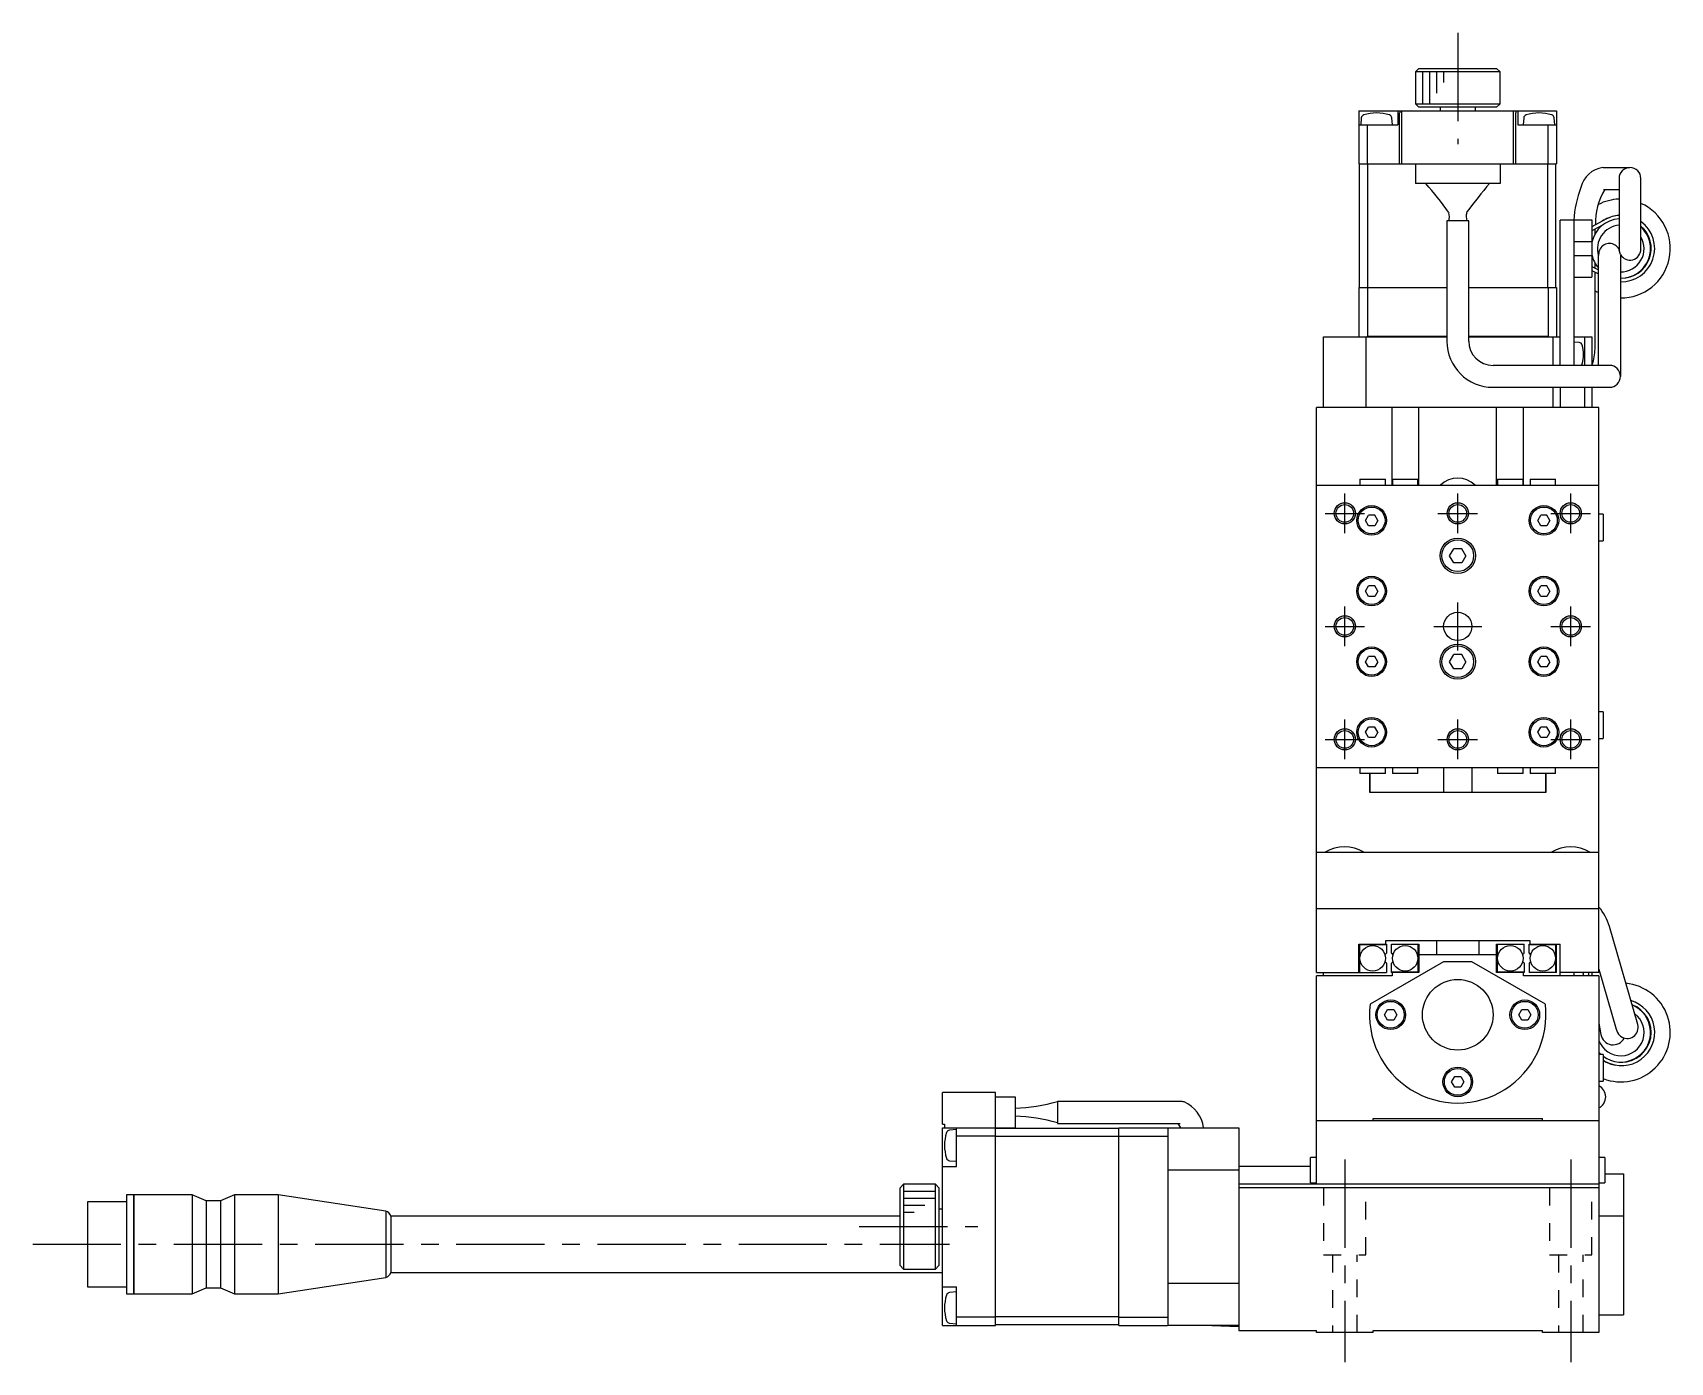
# Model space of a CAD drawing. Extents: x -558 to 420, y 17 to 700.
# Drawn here: x -318.3 to -86.4, y 272.7 to 461 of the extents above; entities that cross this region are included whole.
import ezdxf

# ---------------------------------------------------------------- set-up
doc = ezdxf.new("R2010")
doc.units = 0
doc.header["$LTSCALE"] = 10
doc.linetypes.add('CENTER', pattern=[2, 1.25, -0.25, 0.25, -0.25])
doc.linetypes.add('DOT', pattern=[0.5, 0.25, -0.25])
doc.layers.add('1', color=7, linetype='CONTINUOUS')

msp = doc.modelspace()

# ---------------------------------------------------------------- linework, layer by layer
at = {"layer": '1', "color": 4, "linetype": 'CENTER'}
for p, q in [((-116.455014, 460.99338), (-116.455014, 445.213519)), ((-132.455014, 390.141242), (-132.455014, 395.741242)), ((-116.455014, 390.141242), (-116.455014, 395.741242)), ((-100.455014, 390.141242), (-100.455014, 395.741242)), ((-135.255014, 392.941242), (-129.655014, 392.941242)), ((-119.255014, 392.941242), (-113.655014, 392.941242)), ((-103.255014, 392.941242), (-97.655014, 392.941242)), ((-132.455014, 374.141242), (-132.455014, 379.741242)), ((-116.455014, 373.541242), (-116.455014, 380.341242)), ((-100.455014, 374.141242), (-100.455014, 379.741242)), ((-135.255014, 376.941242), (-129.655014, 376.941242)), ((-119.855014, 376.941242), (-113.055014, 376.941242)), ((-103.255014, 376.941242), (-97.655014, 376.941242)), ((-132.455014, 358.141242), (-132.455014, 363.741242)), ((-116.455014, 358.141242), (-116.455014, 363.741242)), ((-100.455014, 358.141242), (-100.455014, 363.741242)), ((-135.255014, 360.941242), (-129.655014, 360.941242)), ((-119.255014, 360.941242), (-113.655014, 360.941242)), ((-103.255014, 360.941242), (-97.655014, 360.941242)), ((-132.455014, 301.441242), (-132.455014, 272.743409)), ((-100.455014, 301.441242), (-100.455014, 272.743409)), ((-201.253865, 291.941242), (-184.422014, 291.941242)), ((-318.310524, 289.441242), (-188.447909, 289.441242))]:
    msp.add_line(p, q, dxfattribs=at)
at = {"layer": '1', "color": 7, "linetype": 'CONTINUOUS'}
for p, q in [((-121.955014, 455.941242), (-122.455014, 455.441242)), ((-110.455014, 455.441242), (-122.455014, 455.441242)), ((-122.455014, 455.441242), (-122.455014, 450.941242)), ((-121.955014, 455.941242), (-110.955014, 455.941242)), ((-110.455014, 455.441242), (-110.955014, 455.941242)), ((-110.455014, 450.941242), (-110.455014, 455.441242)), ((-122.455014, 450.941242), (-110.455014, 450.941242)), ((-122.455014, 450.941242), (-121.955014, 450.441242)), ((-110.955014, 450.441242), (-121.955014, 450.441242)), ((-118.955014, 450.441242), (-118.955014, 449.941242)), ((-113.955014, 449.941242), (-113.955014, 450.441242)), ((-110.955014, 450.441242), (-110.455014, 450.941242)), ((-130.455014, 449.941242), (-102.455014, 449.941242)), ((-130.455014, 449.941242), (-130.455014, 442.441242)), ((-130.455014, 447.941242), (-124.955014, 447.941242)), ((-130.118813, 448.926522), (-130.205014, 447.941242)), ((-129.255014, 442.441242), (-129.255014, 447.941242)), ((-125.705014, 447.941242), (-125.791215, 448.926522)), ((-124.955014, 449.941242), (-124.955014, 447.941242)), ((-124.705014, 442.441242), (-124.705014, 449.641242)), ((-124.670051, 449.641242), (-124.705014, 449.641242)), ((-124.670051, 449.941242), (-124.670051, 449.641242)), ((-124.35538, 442.441242), (-124.35538, 449.941242)), ((-108.554648, 442.441242), (-108.554648, 449.941242)), ((-108.239977, 449.941242), (-108.239977, 449.641242)), ((-108.205014, 449.641242), (-108.239977, 449.641242)), ((-108.205014, 442.441242), (-108.205014, 449.641242)), ((-107.955014, 449.941242), (-107.955014, 447.941242)), ((-107.955014, 447.941242), (-102.455014, 447.941242)), ((-107.118813, 448.926522), (-107.205014, 447.941242)), ((-103.655014, 442.441242), (-103.655014, 447.941242)), ((-102.705014, 447.941242), (-102.791215, 448.926522)), ((-102.455014, 449.941242), (-102.455014, 442.441242)), ((-130.455014, 442.441242), (-102.455014, 442.441242)), ((-130.355014, 424.941242), (-130.355014, 442.441242)), ((-129.213593, 424.941242), (-129.213593, 442.441242)), ((-122.455014, 442.441242), (-122.455014, 439.641242)), ((-110.455014, 442.441242), (-110.455014, 439.641242)), ((-103.696435, 424.941242), (-103.696435, 442.441242)), ((-102.555014, 424.941242), (-102.555014, 442.441242)), ((-95.837643, 441.90722), (-92.06455, 441.90722)), ((-110.455014, 439.641242), (-122.455014, 439.641242)), ((-95.826772, 438.80722), (-93.61455, 438.80722)), ((-93.61455, 440.35722), (-93.61455, 430.35722)), ((-90.51455, 430.35722), (-90.51455, 440.35722)), ((-114.905014, 434.341242), (-118.005014, 434.341242)), ((-118.005014, 434.341242), (-118.005014, 417.341242)), ((-117.75066, 435.580621), (-117.708474, 435.475604)), ((-115.189032, 435.515015), (-115.107463, 435.663576)), ((-114.905014, 417.341242), (-114.905014, 434.341242)), ((-99.955014, 434.441242), (-101.955014, 434.441242)), ((-101.955014, 413.891242), (-101.955014, 434.441242)), ((-99.955014, 434.491242), (-97.455014, 434.491242)), ((-99.955014, 413.891242), (-99.955014, 434.491242)), ((-95.46153, 434.591096), (-97.455014, 433.531142)), ((-97.455014, 434.491242), (-97.455014, 426.391242)), ((-95.857674, 433.814178), (-97.455014, 432.964857)), ((-99.955014, 431.441242), (-97.455014, 431.441242)), ((-97.012425, 432.506066), (-96.996248, 433.209432)), ((-99.955014, 429.441242), (-97.455014, 429.441242)), ((-96.505014, 413.891242), (-96.505014, 429.561006)), ((-93.413812, 429.594335), (-93.609573, 430.23311)), ((-93.405014, 429.561006), (-93.405014, 412.341242)), ((-97.455014, 427.917628), (-96.505014, 427.412504)), ((-97.455014, 427.351343), (-96.505014, 426.846219)), ((-97.012933, 427.682569), (-97.012933, 428.377355)), ((-97.012933, 416.238855), (-97.012933, 427.116284)), ((-130.455014, 424.941242), (-130.455014, 417.941242)), ((-130.455014, 424.941242), (-118.005014, 424.941242)), ((-129.255014, 424.941242), (-129.255014, 418.041242)), ((-114.905014, 424.941242), (-102.455014, 424.941242)), ((-103.655014, 424.941242), (-103.655014, 418.041242)), ((-102.455014, 424.941242), (-102.455014, 417.941242)), ((-99.955014, 426.391242), (-97.455014, 426.391242)), ((-135.455014, 407.941242), (-135.455014, 417.941242)), ((-135.455014, 417.941242), (-118.005014, 417.941242)), ((-129.455014, 417.941242), (-129.455014, 407.941242)), ((-129.355014, 417.941242), (-129.255014, 418.041242)), ((-129.255014, 418.041242), (-118.005014, 418.041242)), ((-114.905014, 418.041242), (-103.655014, 418.041242)), ((-114.905014, 417.941242), (-101.955014, 417.941242)), ((-103.655014, 418.041242), (-103.555014, 417.941242)), ((-102.955014, 413.891242), (-102.955014, 417.941242)), ((-99.955014, 417.941242), (-97.455014, 417.941242)), ((-98.455014, 413.891242), (-98.455014, 417.941242)), ((-97.455014, 417.941242), (-97.455014, 413.891242)), ((-99.272227, 417.131506), (-99.955014, 417.191242)), ((-94.955014, 413.891242), (-111.455014, 413.891242)), ((-97.447029, 413.891242), (-97.407946, 413.998623)), ((-111.455014, 410.791242), (-94.955014, 410.791242)), ((-102.955014, 407.941242), (-102.955014, 410.791242)), ((-101.955014, 410.791242), (-101.955014, 407.941242)), ((-98.455014, 407.941242), (-98.455014, 410.791242)), ((-97.455014, 410.791242), (-97.455014, 407.941242)), ((-136.455014, 327.941242), (-136.455014, 407.941242)), ((-96.455014, 407.941242), (-136.455014, 407.941242)), ((-125.755014, 396.941242), (-125.755014, 407.941242)), ((-121.955014, 396.941242), (-121.955014, 407.941242)), ((-110.955014, 396.941242), (-110.955014, 407.941242)), ((-107.155014, 396.941242), (-107.155014, 407.941242)), ((-96.455014, 327.941242), (-96.455014, 407.941242)), ((-136.455014, 396.941242), (-96.455014, 396.941242)), ((-130.305014, 397.791242), (-130.305014, 396.941242)), ((-130.305014, 397.791242), (-126.705014, 397.791242)), ((-126.705014, 396.941242), (-126.705014, 397.791242)), ((-125.705014, 397.791242), (-122.105014, 397.791242)), ((-125.705014, 397.791242), (-125.705014, 396.941242)), ((-122.105014, 396.941242), (-122.105014, 397.791242)), ((-110.805014, 397.791242), (-107.205014, 397.791242)), ((-110.805014, 397.791242), (-110.805014, 396.941242)), ((-107.205014, 396.941242), (-107.205014, 397.791242)), ((-106.205014, 397.791242), (-106.205014, 396.941242)), ((-106.205014, 397.791242), (-102.605014, 397.791242)), ((-102.605014, 396.941242), (-102.605014, 397.791242)), ((-129.521039, 391.941242), (-129.088027, 392.691242)), ((-128.222001, 392.691242), (-129.088027, 392.691242)), ((-127.788989, 391.941242), (-128.222001, 392.691242)), ((-105.121039, 391.941242), (-104.688027, 392.691242)), ((-103.822001, 392.691242), (-104.688027, 392.691242)), ((-103.388989, 391.941242), (-103.822001, 392.691242)), ((-95.855014, 392.841242), (-96.455014, 392.841242)), ((-95.855014, 392.841242), (-95.855014, 389.041242)), ((-129.088027, 391.191242), (-129.521039, 391.941242)), ((-128.222001, 391.191242), (-129.088027, 391.191242)), ((-127.788989, 391.941242), (-128.222001, 391.191242)), ((-104.688027, 391.191242), (-105.121039, 391.941242)), ((-103.822001, 391.191242), (-104.688027, 391.191242)), ((-103.388989, 391.941242), (-103.822001, 391.191242)), ((-117.609715, 386.941242), (-117.032364, 387.941242)), ((-115.877664, 387.941242), (-117.032364, 387.941242)), ((-115.300313, 386.941242), (-115.877664, 387.941242)), ((-96.455014, 389.041242), (-95.855014, 389.041242)), ((-117.032364, 385.941242), (-117.609715, 386.941242)), ((-115.877664, 385.941242), (-117.032364, 385.941242)), ((-115.300313, 386.941242), (-115.877664, 385.941242)), ((-129.521039, 381.941242), (-129.088027, 382.691242)), ((-129.088027, 381.191242), (-129.521039, 381.941242)), ((-128.222001, 382.691242), (-129.088027, 382.691242)), ((-128.222001, 381.191242), (-129.088027, 381.191242)), ((-127.788989, 381.941242), (-128.222001, 382.691242)), ((-127.788989, 381.941242), (-128.222001, 381.191242)), ((-105.121039, 381.941242), (-104.688027, 382.691242)), ((-104.688027, 381.191242), (-105.121039, 381.941242)), ((-103.822001, 382.691242), (-104.688027, 382.691242)), ((-103.822001, 381.191242), (-104.688027, 381.191242)), ((-103.388989, 381.941242), (-103.822001, 382.691242)), ((-103.388989, 381.941242), (-103.822001, 381.191242)), ((-129.521039, 371.941242), (-129.088027, 372.691242)), ((-129.088027, 371.191242), (-129.521039, 371.941242)), ((-128.222001, 372.691242), (-129.088027, 372.691242)), ((-128.222001, 371.191242), (-129.088027, 371.191242)), ((-127.788989, 371.941242), (-128.222001, 372.691242)), ((-127.788989, 371.941242), (-128.222001, 371.191242)), ((-117.609715, 371.941242), (-117.032364, 372.941242)), ((-117.032364, 370.941242), (-117.609715, 371.941242)), ((-115.877664, 372.941242), (-117.032364, 372.941242)), ((-115.300313, 371.941242), (-115.877664, 372.941242)), ((-115.300313, 371.941242), (-115.877664, 370.941242)), ((-105.121039, 371.941242), (-104.688027, 372.691242)), ((-104.688027, 371.191242), (-105.121039, 371.941242)), ((-103.822001, 372.691242), (-104.688027, 372.691242)), ((-103.822001, 371.191242), (-104.688027, 371.191242)), ((-103.388989, 371.941242), (-103.822001, 372.691242)), ((-103.388989, 371.941242), (-103.822001, 371.191242)), ((-115.877664, 370.941242), (-117.032364, 370.941242)), ((-95.855014, 364.841242), (-96.455014, 364.841242)), ((-95.855014, 364.841242), (-95.855014, 361.041242)), ((-129.521039, 361.941242), (-129.088027, 362.691242)), ((-129.088027, 361.191242), (-129.521039, 361.941242)), ((-128.222001, 362.691242), (-129.088027, 362.691242)), ((-127.788989, 361.941242), (-128.222001, 362.691242)), ((-127.788989, 361.941242), (-128.222001, 361.191242)), ((-105.121039, 361.941242), (-104.688027, 362.691242)), ((-104.688027, 361.191242), (-105.121039, 361.941242)), ((-103.822001, 362.691242), (-104.688027, 362.691242)), ((-103.388989, 361.941242), (-103.822001, 362.691242)), ((-103.388989, 361.941242), (-103.822001, 361.191242)), ((-128.222001, 361.191242), (-129.088027, 361.191242)), ((-103.822001, 361.191242), (-104.688027, 361.191242)), ((-96.455014, 361.041242), (-95.855014, 361.041242)), ((-136.455014, 356.941242), (-96.455014, 356.941242)), ((-130.305014, 356.941242), (-130.305014, 356.091242)), ((-126.705014, 356.091242), (-130.305014, 356.091242)), ((-128.955014, 356.091242), (-128.955014, 353.441242)), ((-128.865986, 353.441242), (-128.865986, 356.091242)), ((-126.705014, 356.091242), (-126.705014, 356.941242)), ((-125.705014, 356.941242), (-125.705014, 356.091242)), ((-122.105014, 356.091242), (-125.705014, 356.091242)), ((-122.105014, 356.091242), (-122.105014, 356.941242)), ((-118.455014, 356.941242), (-118.455014, 353.441242)), ((-114.455014, 356.941242), (-114.455014, 353.441242)), ((-110.805014, 356.941242), (-110.805014, 356.091242)), ((-107.205014, 356.091242), (-110.805014, 356.091242)), ((-107.205014, 356.091242), (-107.205014, 356.941242)), ((-106.205014, 356.941242), (-106.205014, 356.091242)), ((-102.605014, 356.091242), (-106.205014, 356.091242)), ((-104.044042, 356.091242), (-104.044042, 353.441242)), ((-103.955014, 353.441242), (-103.955014, 356.091242)), ((-102.605014, 356.091242), (-102.605014, 356.941242)), ((-128.955014, 353.441242), (-103.955014, 353.441242)), ((-96.455014, 344.941242), (-136.455014, 344.941242)), ((-135.219741, 344.945761), (-135.283441, 344.941242)), ((-129.626587, 344.941242), (-129.753077, 344.95665)), ((-103.173858, 344.953239), (-103.283441, 344.941242)), ((-97.626587, 344.941242), (-97.742754, 344.95453)), ((-96.455014, 336.941242), (-136.455014, 336.941242)), ((-90.966203, 320.572451), (-94.981007, 334.434159)), ((-130.455014, 327.941242), (-130.455014, 331.941242)), ((-130.455014, 331.941242), (-130.355014, 331.841242)), ((-130.455014, 331.941242), (-126.555014, 331.941242)), ((-126.555014, 331.841242), (-130.355014, 331.841242)), ((-130.355014, 331.841242), (-130.355014, 327.941242)), ((-126.655014, 332.441242), (-106.255014, 332.441242)), ((-126.655014, 331.941242), (-126.655014, 332.441242)), ((-126.555014, 331.941242), (-126.555014, 330.651902)), ((-125.855014, 330.651902), (-125.855014, 331.941242)), ((-125.855014, 331.941242), (-121.955014, 331.941242)), ((-122.055014, 328.041242), (-122.055014, 331.941242)), ((-121.955014, 331.941242), (-121.955014, 327.941242)), ((-119.455014, 332.441242), (-119.455014, 330.441242)), ((-113.455014, 332.441242), (-113.455014, 330.441242)), ((-110.955014, 327.941242), (-110.955014, 331.941242)), ((-110.955014, 331.941242), (-107.055014, 331.941242)), ((-110.855014, 331.941242), (-110.855014, 328.041242)), ((-107.055014, 330.651902), (-107.055014, 331.941242)), ((-106.355014, 331.941242), (-101.955014, 331.941242)), ((-106.355014, 330.651902), (-106.355014, 331.941242)), ((-102.555014, 331.841242), (-106.355014, 331.841242)), ((-106.255014, 332.441242), (-106.255014, 331.941242)), ((-102.555014, 331.841242), (-102.455014, 331.941242)), ((-102.555014, 327.941242), (-102.555014, 331.841242)), ((-102.455014, 327.941242), (-102.455014, 331.941242)), ((-101.955014, 327.441242), (-101.955014, 331.941242)), ((-118.455014, 329.441242), (-128.865986, 323.430465)), ((-126.773585, 330.433332), (-126.555014, 330.651902)), ((-126.555014, 329.230582), (-126.773585, 329.449153)), ((-125.855014, 330.651902), (-125.636443, 330.433332)), ((-125.636443, 329.449153), (-125.855014, 329.230582)), ((-110.955014, 330.441242), (-121.955014, 330.441242)), ((-114.455014, 329.441242), (-118.455014, 329.441242)), ((-104.044042, 323.430465), (-114.455014, 329.441242)), ((-107.273585, 330.433332), (-107.055014, 330.651902)), ((-107.055014, 329.230582), (-107.273585, 329.449153)), ((-106.355014, 330.651902), (-106.136443, 330.433332)), ((-106.136443, 329.449153), (-106.355014, 329.230582)), ((-136.455014, 327.941242), (-126.555014, 327.941242)), ((-125.755014, 327.441242), (-136.455014, 327.441242)), ((-136.455014, 297.941242), (-136.455014, 327.441242)), ((-135.455014, 327.441242), (-135.455014, 327.941242)), ((-126.555014, 329.230582), (-126.555014, 327.941242)), ((-125.855014, 327.941242), (-125.855014, 329.230582)), ((-125.855014, 328.041242), (-122.055014, 328.041242)), ((-121.955014, 327.941242), (-125.855014, 327.941242)), ((-125.755014, 327.941242), (-125.755014, 327.441242)), ((-121.955014, 327.941242), (-122.055014, 328.041242)), ((-110.855014, 328.041242), (-110.955014, 327.941242)), ((-107.055014, 327.941242), (-110.955014, 327.941242)), ((-110.855014, 328.041242), (-107.055014, 328.041242)), ((-107.155014, 327.441242), (-107.155014, 327.941242)), ((-96.455014, 327.441242), (-107.155014, 327.441242)), ((-107.055014, 329.230582), (-107.055014, 327.941242)), ((-106.355014, 329.230582), (-106.355014, 327.941242)), ((-102.455014, 327.941242), (-106.355014, 327.941242)), ((-96.455014, 327.941242), (-101.955014, 327.941242)), ((-99.955014, 327.441242), (-99.955014, 327.941242)), ((-97.954998, 327.545205), (-98.069383, 327.442034)), ((-97.955014, 327.941242), (-97.955014, 327.441242)), ((-97.43336, 327.941129), (-97.455172, 327.928329)), ((-97.455014, 327.941242), (-97.455014, 327.441242)), ((-96.455014, 328.380286), (-94.005578, 319.923245)), ((-96.399252, 328.187758), (-96.455014, 328.187758)), ((-96.455014, 327.441242), (-96.455014, 276.941242)), ((-126.821039, 321.941242), (-126.388027, 322.691242)), ((-126.388027, 322.691242), (-125.522001, 322.691242)), ((-125.522001, 322.691242), (-125.088989, 321.941242)), ((-107.821039, 321.941242), (-107.388027, 322.691242)), ((-107.388027, 322.691242), (-106.522001, 322.691242)), ((-106.522001, 322.691242), (-106.088989, 321.941242)), ((-126.388027, 321.191242), (-126.821039, 321.941242)), ((-125.522001, 321.191242), (-126.388027, 321.191242)), ((-125.088989, 321.941242), (-125.522001, 321.191242)), ((-107.388027, 321.191242), (-107.821039, 321.941242)), ((-106.522001, 321.191242), (-107.388027, 321.191242)), ((-106.088989, 321.941242), (-106.522001, 321.191242)), ((-96.455014, 320.743953), (-96.179646, 319.144351)), ((-93.496694, 318.99723), (-93.395321, 318.90904)), ((-96.455014, 316.385918), (-96.370991, 316.341242)), ((-95.855014, 316.341242), (-96.455014, 316.341242)), ((-95.855014, 316.341242), (-95.855014, 312.541242)), ((-95.855014, 315.500608), (-95.46153, 315.291389)), ((-117.321039, 312.441242), (-116.888027, 313.191242)), ((-116.888027, 313.191242), (-116.022001, 313.191242)), ((-116.022001, 313.191242), (-115.588989, 312.441242)), ((-181.955014, 310.941242), (-189.455014, 310.941242)), ((-189.455014, 306.441242), (-189.455014, 310.941242)), ((-181.955014, 277.941242), (-181.955014, 310.941242)), ((-116.888027, 311.691242), (-117.321039, 312.441242)), ((-116.022001, 311.691242), (-116.888027, 311.691242)), ((-115.588989, 312.441242), (-116.022001, 311.691242)), ((-96.455014, 312.541242), (-95.855014, 312.541242)), ((-181.955014, 310.341242), (-179.155014, 310.341242)), ((-179.155014, 310.341242), (-179.155014, 305.941242)), ((-173.155014, 309.666242), (-173.155014, 306.566242)), ((-155.798705, 309.666242), (-173.155014, 309.666242)), ((-189.455014, 306.441242), (-189.155014, 306.441242)), ((-189.155014, 306.441242), (-189.155014, 305.941242)), ((-173.155014, 306.566242), (-155.798705, 306.566242)), ((-156.094308, 306.56672), (-155.751296, 305.942242)), ((-96.455014, 306.941242), (-136.455014, 306.941242)), ((-128.455014, 307.241242), (-104.455014, 307.241242)), ((-128.455014, 306.941242), (-128.455014, 307.241242)), ((-104.455014, 306.941242), (-104.455014, 307.241242)), ((-189.455014, 305.941242), (-179.155014, 305.941242)), ((-189.455014, 277.941242), (-189.455014, 305.941242)), ((-187.455014, 305.691242), (-188.440294, 305.605041)), ((-187.455014, 300.441242), (-187.455014, 305.941242)), ((-181.955014, 304.741242), (-187.455014, 304.741242)), ((-164.455014, 305.841242), (-181.955014, 305.841242)), ((-164.455014, 304.699821), (-181.955014, 304.699821)), ((-164.455014, 305.941242), (-157.555014, 305.941242)), ((-164.455014, 277.941242), (-164.455014, 305.941242)), ((-164.455014, 304.741242), (-157.455014, 304.741242)), ((-157.455014, 305.841242), (-157.555014, 305.941242)), ((-157.455014, 305.941242), (-147.455014, 305.941242)), ((-157.455014, 277.941242), (-157.455014, 305.941242)), ((-147.455014, 305.941242), (-147.455014, 277.241242)), ((-137.305014, 298.141242), (-137.305014, 301.741242)), ((-136.455014, 301.741242), (-137.305014, 301.741242)), ((-95.605014, 301.741242), (-96.455014, 301.741242)), ((-95.605014, 301.741242), (-95.605014, 298.141242)), ((-189.455014, 300.441242), (-187.455014, 300.441242)), ((-188.440294, 301.277443), (-187.455014, 301.191242)), ((-147.455014, 299.941242), (-157.455014, 299.941242)), ((-137.305014, 300.441242), (-147.455014, 300.441242)), ((-95.605014, 299.441242), (-92.955014, 299.441242)), ((-92.955014, 299.441242), (-92.955014, 279.441242)), ((-194.955014, 297.941242), (-195.455014, 297.441242)), ((-195.455014, 286.441242), (-195.455014, 297.441242)), ((-190.455014, 297.941242), (-194.955014, 297.941242)), ((-194.955014, 297.941242), (-194.955014, 285.941242)), ((-189.955014, 297.441242), (-190.455014, 297.941242)), ((-190.455014, 285.941242), (-190.455014, 297.941242)), ((-189.955014, 297.441242), (-189.955014, 286.441242)), ((-96.455014, 297.941242), (-147.455014, 297.941242)), ((-96.455014, 297.441242), (-147.455014, 297.441242)), ((-137.305014, 298.141242), (-136.455014, 298.141242)), ((-96.455014, 298.141242), (-95.605014, 298.141242)), ((-310.540802, 295.44124), (-310.540802, 283.441244)), ((-305.040801, 295.44124), (-310.540802, 295.44124)), ((-305.040801, 296.441241), (-305.040801, 282.441243)), ((-304.040799, 296.441241), (-305.040801, 296.441241)), ((-304.040799, 296.441241), (-304.040799, 282.441243)), ((-303.990799, 296.441241), (-304.040799, 296.391241)), ((-303.990799, 296.441241), (-303.990799, 282.441243)), ((-295.733799, 296.441241), (-303.990799, 296.441241)), ((-295.733799, 296.441241), (-295.733799, 282.441243)), ((-293.733799, 295.591242), (-295.733799, 296.441241)), ((-293.733799, 295.591242), (-293.733799, 283.291242)), ((-291.733799, 295.591242), (-293.733799, 295.591242)), ((-289.733799, 296.441241), (-291.733799, 295.591242)), ((-291.733799, 295.591242), (-291.733799, 283.291242)), ((-289.733799, 296.441241), (-289.733799, 282.441243)), ((-283.5408, 296.441241), (-289.733799, 296.441241)), ((-283.5408, 296.441241), (-283.5408, 282.441243)), ((-268.306818, 294.125568), (-283.5408, 296.441241)), ((-268.306818, 294.125568), (-268.306818, 284.756917)), ((-267.583144, 293.441242), (-267.583144, 285.441242)), ((-195.455014, 293.441242), (-267.583144, 293.441242)), ((-189.455014, 294.441242), (-189.955014, 294.441242)), ((-92.955014, 293.430465), (-96.455014, 293.430465)), ((-189.955014, 289.441242), (-189.455014, 289.441242)), ((-267.583144, 285.441242), (-189.455014, 285.441242)), ((-195.455014, 286.441242), (-194.955014, 285.941242)), ((-194.955014, 285.941242), (-190.455014, 285.941242)), ((-190.455014, 285.941242), (-189.955014, 286.441242)), ((-310.540802, 283.441244), (-305.040801, 283.441244)), ((-295.733799, 282.441243), (-293.733799, 283.291242)), ((-293.733799, 283.291242), (-291.733799, 283.291242)), ((-291.733799, 283.291242), (-289.733799, 282.441243)), ((-283.5408, 282.441243), (-268.306818, 284.756917)), ((-189.455014, 283.441242), (-187.455014, 283.441242)), ((-187.455014, 277.941242), (-187.455014, 283.441242)), ((-157.455014, 283.941242), (-147.455014, 283.941242)), ((-305.040801, 282.441243), (-304.040799, 282.441243)), ((-304.040799, 282.491243), (-303.990799, 282.441243)), ((-303.990799, 282.441243), (-295.733799, 282.441243)), ((-289.733799, 282.441243), (-283.5408, 282.441243)), ((-187.455014, 282.691242), (-188.440294, 282.605041)), ((-181.955014, 279.141242), (-187.455014, 279.141242)), ((-164.455014, 279.182664), (-181.955014, 279.182664)), ((-164.455014, 279.141242), (-157.455014, 279.141242)), ((-96.455014, 279.441242), (-92.955014, 279.441242)), ((-189.455014, 277.941242), (-181.955014, 277.941242)), ((-188.440294, 278.277443), (-187.455014, 278.191242)), ((-164.455014, 278.041242), (-181.955014, 278.041242)), ((-164.455014, 277.941242), (-157.555014, 277.941242)), ((-157.555014, 277.941242), (-157.455014, 278.041242)), ((-147.455014, 277.941242), (-157.455014, 277.941242)), ((-151.279071, 277.941242), (-147.455014, 277.783758)), ((-147.455014, 277.241242), (-136.455014, 277.241242)), ((-136.455014, 276.941242), (-136.455014, 277.241242)), ((-128.455014, 276.941242), (-136.455014, 276.941242)), ((-128.455014, 277.241242), (-104.455014, 277.241242)), ((-128.455014, 276.941242), (-128.455014, 277.241242)), ((-104.455014, 276.941242), (-104.455014, 277.241242)), ((-96.455014, 276.941242), (-104.455014, 276.941242))]:
    msp.add_line(p, q, dxfattribs=at)
at = {"layer": '1', "color": 9, "linetype": 'CONTINUOUS'}
for p, q in [((-121.455014, 455.441242), (-121.455014, 450.941242)), ((-120.455014, 455.441242), (-120.455014, 450.941242)), ((-119.455014, 455.441242), (-119.455014, 452.441242)), ((-118.455014, 455.441242), (-118.455014, 453.941242)), ((-190.455014, 296.941242), (-194.955014, 296.941242)), ((-190.455014, 295.941242), (-194.955014, 295.941242)), ((-191.955014, 294.941242), (-194.955014, 294.941242)), ((-193.455014, 293.941242), (-194.955014, 293.941242))]:
    msp.add_line(p, q, dxfattribs=at)
at = {"layer": '1', "color": 9, "linetype": 'DOT'}
for p, q in [((-135.455014, 297.441242), (-135.455014, 287.941242)), ((-129.455014, 287.941242), (-129.455014, 297.441242)), ((-103.455014, 297.441242), (-103.455014, 287.941242)), ((-97.455014, 287.941242), (-97.455014, 297.441242)), ((-135.455014, 287.941242), (-129.455014, 287.941242)), ((-134.205014, 287.941242), (-134.205014, 276.941242)), ((-130.705014, 276.941242), (-130.705014, 287.941242)), ((-103.455014, 287.941242), (-97.455014, 287.941242)), ((-102.205014, 287.941242), (-102.205014, 276.941242)), ((-98.705014, 276.941242), (-98.705014, 287.941242))]:
    msp.add_line(p, q, dxfattribs=at)
at = {"layer": '1', "color": 9, "linetype": 'CONTINUOUS'}
for centre in [(-132.455014, 392.941242), (-116.455014, 392.941242), (-100.455014, 392.941242), (-132.455014, 376.941242), (-100.455014, 376.941242), (-132.455014, 360.941242), (-116.455014, 360.941242), (-100.455014, 360.941242)]:
    msp.add_circle(centre, 1.5, dxfattribs=at)
at = {"layer": '1', "color": 7, "linetype": 'CONTINUOUS'}
for centre, radius in [((-132.455014, 392.941242), 1.25), ((-128.655014, 391.941242), 2.1), ((-128.655014, 391.941242), 1.9), ((-116.455014, 392.941242), 1.25), ((-104.255014, 391.941242), 2.1), ((-104.255014, 391.941242), 1.9), ((-100.455014, 392.941242), 1.25), ((-116.455014, 386.941242), 2.5), ((-116.455014, 386.941242), 2.25), ((-128.655014, 381.941242), 2.1), ((-128.655014, 381.941242), 1.9), ((-104.255014, 381.941242), 2.1), ((-104.255014, 381.941242), 1.9), ((-132.455014, 376.941242), 1.25), ((-116.455014, 376.941242), 2), ((-100.455014, 376.941242), 1.25), ((-128.655014, 371.941242), 2.1), ((-128.655014, 371.941242), 1.9), ((-116.455014, 371.941242), 2.5), ((-116.455014, 371.941242), 2.25), ((-104.255014, 371.941242), 2.1), ((-104.255014, 371.941242), 1.9), ((-132.455014, 360.941242), 1.25), ((-128.655014, 361.941242), 2.1), ((-128.655014, 361.941242), 1.9), ((-116.455014, 360.941242), 1.25), ((-104.255014, 361.941242), 2.1), ((-104.255014, 361.941242), 1.9), ((-100.455014, 360.941242), 1.25), ((-128.505014, 329.941242), 1.8), ((-123.905014, 329.941242), 1.8), ((-109.005014, 329.941242), 1.8), ((-104.405014, 329.941242), 1.8), ((-116.455014, 321.941242), 5), ((-125.955014, 321.941242), 2.1), ((-125.955014, 321.941242), 1.9), ((-106.955014, 321.941242), 2.1), ((-106.955014, 321.941242), 1.9), ((-116.455014, 312.441242), 2.1), ((-116.455014, 312.441242), 1.9)]:
    msp.add_circle(centre, radius, dxfattribs=at)
for centre, radius, start, end in [((-129.620716, 448.882944), 0.5, 107.629155, 175), ((-127.955014, 443.641242), 6, 72.370845, 107.629155), ((-126.289312, 448.882944), 0.5, 5, 72.370845), ((-106.620716, 448.882944), 0.5, 107.629155, 175), ((-104.955014, 443.641242), 6, 72.370845, 107.629155), ((-103.289312, 448.882944), 0.5, 5, 72.370845), ((-95.465847, 438.299952), 3.632584, 96.92685806, 167.30964007), ((-92.06455, 440.35722), 1.55, 0, 180), ((-168.776991, 398.608931), 63.012636, 35.92562192, 40.63031955), ((-54.144272, 390.586047), 75.818825, 139.683794, 143.51996109), ((-83.53947, 433.287383), 16.525455, 159.41392785, 175.99452755), ((-87.085802, 433.861434), 9.879773, 149.956356, 180.402474), ((-93.355014, 430.441242), 6.999999, 92.124818, 117.046693), ((-93.355014, 430.441242), 6.999999, 269.590741, 66.059945), ((-119.891511, 434.955846), 2.244059, 344.10468157, 13.39217491), ((-113.003778, 434.950891), 2.256894, 165.52510004, 195.67185713), ((-93.355014, 430.441242), 4.2, 93.542809, 167.472095), ((-93.355014, 430.441242), 4.684326, 98.413628, 124.624276), ((-93.255014, 430.441242), 4.7, 94.387243, 118), ((-93.255014, 430.441242), 4.7, 268.171477, 54.332714), ((-93.355014, 430.441242), 3.3, 94.510815, 197.576415), ((-93.355014, 430.441242), 4.2, 269.317891, 47.444742), ((-93.355014, 430.441242), 3.3, 269.131849, 30.599478), ((-93.255014, 430.441242), 4.2, 269.317947, 49.270291), ((-93.355014, 430.441242), 4.2, 192.527905, 221.409622), ((-94.875172, 429.564281), 1.629847, 149.65221861, 180.13586962), ((-94.954876, 429.622095), 1.531884, 28.95957379, 150.01211011), ((-92.06455, 430.35722), 1.55, 180, 184.59262), ((-92.06455, 430.35722), 1.55, 209.484214, 0), ((-93.355014, 430.441242), 6.999999, 238.495879, 243.256312), ((-111.455014, 417.341242), 6.55, 180, 270), ((-111.455014, 417.341242), 3.45, 180, 270), ((-99.315804, 416.633409), 0.5, 15.362549, 85), ((-103.655014, 415.441242), 5, 344.637451, 15.362549), ((-103.562933, 416.238855), 6.55, 340, 0), ((-99.315804, 414.249076), 0.5, 314.302111, 344.637451), ((-94.955014, 412.341242), 1.55, 270, 90), ((-116.455014, 394.441242), 3.5, 45.584691, 134.415309), ((-132.477292, 340.374187), 5.331071, 59.2690661, 120.95918752), ((-100.457228, 340.420123), 5.28481, 59.09360514, 120.93363383), ((-102.16846, 332.368145), 7.478496, 16.03716, 40.163029), ((-103.655014, 327.441242), 5, 0, 5.73917), ((-93.355014, 319.441242), 6.999999, 249.075165, 84.267773), ((-116.455014, 321.941242), 12.5, 173.157654, 6.842346), ((-93.355014, 319.441242), 4.2, 233.470393, 67.745961), ((-93.255014, 319.441242), 4.7, 242, 73.828194), ((-93.255014, 319.441242), 4.2, 269.317947, 69.399429), ((-93.355014, 319.441242), 3.3, 200.049978, 53.904605), ((-93.355014, 319.441242), 3.3, 158.95021, 159.950022), ((-92.455014, 320.141242), 1.55, 232.652369, 16.152744), ((-94.455014, 319.441242), 1.75, 189.767604, 333.270273), ((-91.926871, 320.462798), 2.147611, 194.53032253, 223.03287015), ((-93.355014, 319.441242), 4.2, 222.43059, 227.569409), ((-93.355014, 319.441242), 4.684326, 237.744564, 261.585598), ((-97.259931, 310.313201), 1.759622, 297.220938, 62.798516), ((-180.568917, 337.27958), 28.615444, 272.832165, 285.015922), ((-155.800234, 307.380143), 2.2861, 75.40592187, 89.96167778), ((-157.038515, 305.356308), 4.608349, 7.29949362, 66.81506614), ((-180.302087, 280.702179), 26.90568, 74.595351, 87.556562), ((-183.155014, 303.441242), 6, 162.370845, 197.629155), ((-188.396716, 305.106944), 0.5, 95, 162.370845), ((-188.396716, 301.77554), 0.5, 197.629155, 265), ((-268.540801, 293.153325), 1.000002, 16.733256, 76.468302), ((-268.540801, 285.729159), 1.000002, 283.531698, 343.266744), ((-183.155014, 280.441242), 6, 162.370845, 197.629155), ((-188.396716, 282.106944), 0.5, 95, 162.370845), ((-188.396716, 278.77554), 0.5, 197.629155, 265)]:
    msp.add_arc(centre, radius, start, end, dxfattribs=at)

doc.saveas('drawing.dxf')
